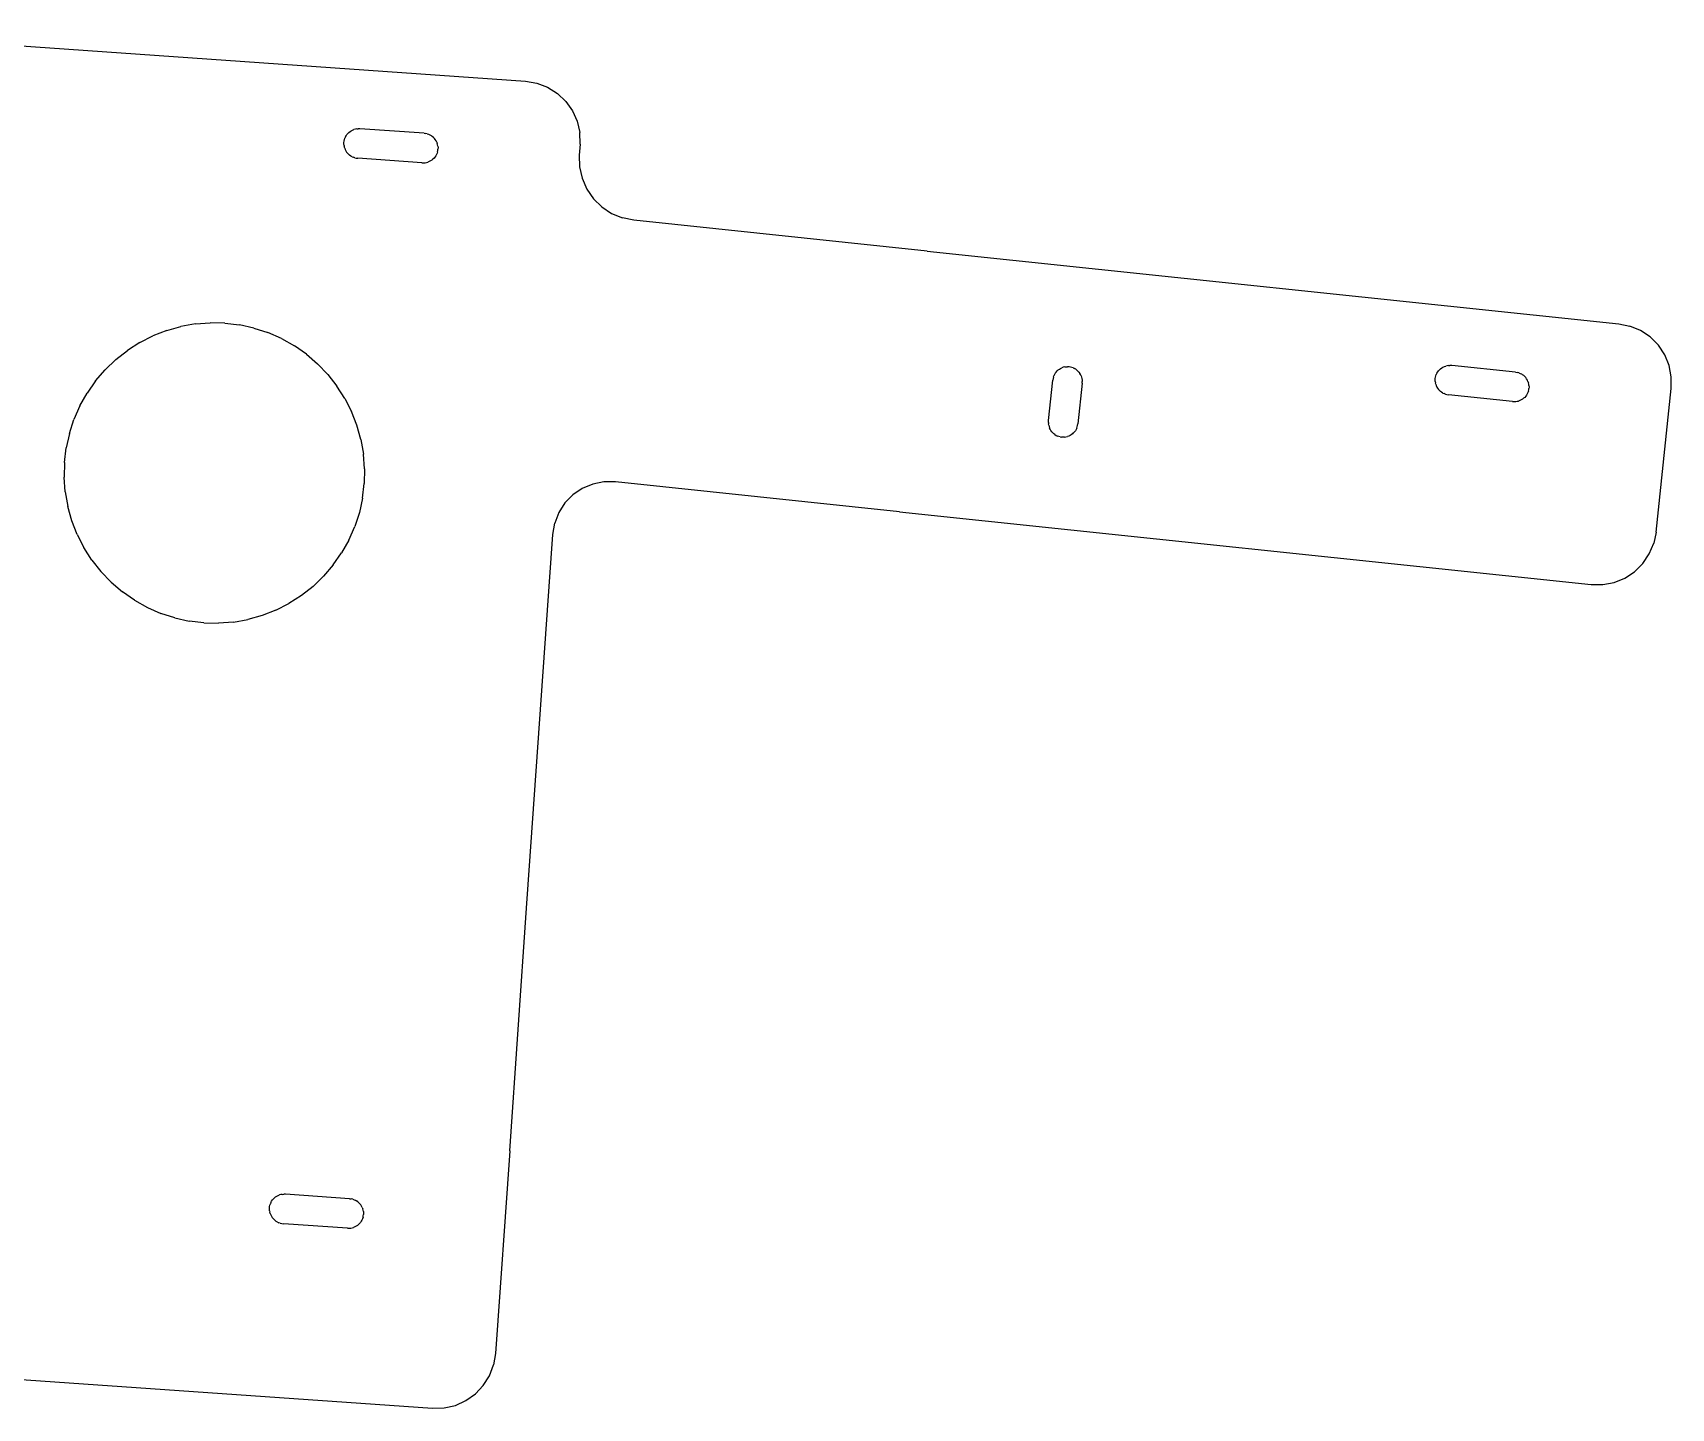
# Model space of a CAD drawing. Extents: x -45 to 62, y -37 to 20.
# Drawn here: x 34.19 to 61.99, y -26.92 to -3.57 of the extents above; entities that cross this region are included whole.
import ezdxf

# ---------------------------------------------------------------- set-up
doc = ezdxf.new("R2010")
doc.units = 0

msp = doc.modelspace()

# ---------------------------------------------------------------- linework, layer by layer
for p, q in [((30.775, -3.574, 0), (42.546, -4.397, 0)), ((42.546, -4.397, 0), (42.739, -4.43, 0)), ((42.739, -4.43, 0), (42.923, -4.5, 0)), ((42.923, -4.5, 0), (43.089, -4.604, 0)), ((43.089, -4.604, 0), (43.231, -4.739, 0)), ((43.231, -4.739, 0), (43.345, -4.898, 0)), ((43.345, -4.898, 0), (43.425, -5.077, 0)), ((39.535, -5.283, 0), (39.553, -5.266, 0)), ((39.553, -5.266, 0), (39.572, -5.25, 0)), ((39.572, -5.25, 0), (39.593, -5.237, 0)), ((39.593, -5.237, 0), (39.615, -5.226, 0)), ((39.615, -5.226, 0), (39.637, -5.217, 0)), ((39.661, -5.211, 0), (39.637, -5.217, 0)), ((39.685, -5.206, 0), (39.661, -5.211, 0)), ((39.685, -5.206, 0), (39.71, -5.204, 0)), ((39.739, -5.205, 0), (39.71, -5.204, 0)), ((40.827, -5.281, 0), (39.739, -5.205, 0)), ((40.827, -5.281, 0), (40.856, -5.285, 0)), ((43.425, -5.077, 0), (43.468, -5.268, 0)), ((43.474, -5.464, 0), (43.468, -5.268, 0)), ((39.467, -5.461, 0), (39.468, -5.437, 0)), ((39.469, -5.486, 0), (39.467, -5.461, 0)), ((39.468, -5.437, 0), (39.47, -5.412, 0)), ((39.469, -5.486, 0), (39.473, -5.51, 0)), ((39.47, -5.412, 0), (39.476, -5.388, 0)), ((39.48, -5.533, 0), (39.473, -5.51, 0)), ((39.476, -5.388, 0), (39.483, -5.365, 0)), ((39.48, -5.533, 0), (39.489, -5.556, 0)), ((39.493, -5.343, 0), (39.483, -5.365, 0)), ((39.489, -5.556, 0), (39.5, -5.578, 0)), ((39.493, -5.343, 0), (39.505, -5.321, 0)), ((39.505, -5.321, 0), (39.519, -5.301, 0)), ((39.519, -5.301, 0), (39.535, -5.283, 0)), ((40.88, -5.29, 0), (40.856, -5.285, 0)), ((40.88, -5.29, 0), (40.903, -5.297, 0)), ((40.903, -5.297, 0), (40.925, -5.307, 0)), ((40.925, -5.307, 0), (40.947, -5.319, 0)), ((40.967, -5.333, 0), (40.947, -5.319, 0)), ((40.986, -5.349, 0), (40.967, -5.333, 0)), ((40.986, -5.349, 0), (41.003, -5.367, 0)), ((41.018, -5.386, 0), (41.003, -5.367, 0)), ((41.031, -5.407, 0), (41.018, -5.386, 0)), ((41.042, -5.429, 0), (41.031, -5.407, 0)), ((41.042, -5.429, 0), (41.051, -5.452, 0)), ((41.057, -5.475, 0), (41.051, -5.452, 0)), ((41.062, -5.499, 0), (41.057, -5.475, 0)), ((41.06, -5.573, 0), (41.063, -5.548, 0)), ((41.062, -5.499, 0), (41.064, -5.524, 0)), ((41.064, -5.524, 0), (41.063, -5.548, 0)), ((43.474, -5.464, 0), (43.461, -5.654, 0)), ((39.5, -5.578, 0), (39.513, -5.599, 0)), ((39.513, -5.599, 0), (39.528, -5.618, 0)), ((39.528, -5.618, 0), (39.545, -5.636, 0)), ((39.545, -5.636, 0), (39.564, -5.652, 0)), ((39.584, -5.666, 0), (39.564, -5.652, 0)), ((39.605, -5.678, 0), (39.584, -5.666, 0)), ((39.605, -5.678, 0), (39.628, -5.687, 0)), ((39.651, -5.695, 0), (39.628, -5.687, 0)), ((39.651, -5.695, 0), (39.675, -5.7, 0)), ((39.675, -5.7, 0), (39.704, -5.704, 0)), ((40.792, -5.78, 0), (39.704, -5.704, 0)), ((40.792, -5.78, 0), (40.821, -5.78, 0)), ((40.821, -5.78, 0), (40.846, -5.779, 0)), ((40.846, -5.779, 0), (40.87, -5.774, 0)), ((40.87, -5.774, 0), (40.893, -5.768, 0)), ((40.916, -5.759, 0), (40.893, -5.768, 0)), ((40.938, -5.748, 0), (40.916, -5.759, 0)), ((40.959, -5.734, 0), (40.938, -5.748, 0)), ((40.978, -5.719, 0), (40.959, -5.734, 0)), ((40.996, -5.702, 0), (40.978, -5.719, 0)), ((41.011, -5.684, 0), (40.996, -5.702, 0)), ((41.026, -5.664, 0), (41.011, -5.684, 0)), ((41.038, -5.642, 0), (41.026, -5.664, 0)), ((41.047, -5.62, 0), (41.038, -5.642, 0)), ((41.055, -5.596, 0), (41.047, -5.62, 0)), ((41.055, -5.596, 0), (41.06, -5.573, 0)), ((43.461, -5.654, 0), (43.466, -5.851, 0)), ((43.466, -5.851, 0), (43.51, -6.044, 0)), ((43.51, -6.044, 0), (43.59, -6.226, 0)), ((43.59, -6.226, 0), (43.703, -6.39, 0)), ((43.703, -6.39, 0), (43.845, -6.53, 0)), ((43.845, -6.53, 0), (44.01, -6.64, 0)), ((44.01, -6.64, 0), (44.193, -6.717, 0)), ((44.385, -6.756, 0), (44.193, -6.717, 0)), ((49.361, -7.279, 0), (44.385, -6.756, 0)), ((49.361, -7.279, 0), (61.096, -8.512, 0)), ((36.46, -8.627, 0), (36.701, -8.559, 0)), ((36.948, -8.516, 0), (36.701, -8.559, 0)), ((36.948, -8.516, 0), (37.197, -8.496, 0)), ((37.447, -8.502, 0), (37.197, -8.496, 0)), ((37.447, -8.502, 0), (37.696, -8.531, 0)), ((37.94, -8.585, 0), (37.696, -8.531, 0)), ((37.94, -8.585, 0), (38.178, -8.663, 0)), ((61.096, -8.512, 0), (61.288, -8.551, 0)), ((61.469, -8.627, 0), (61.288, -8.551, 0)), ((36.004, -8.831, 0), (35.793, -8.966, 0)), ((36.004, -8.831, 0), (36.227, -8.718, 0)), ((36.46, -8.627, 0), (36.227, -8.718, 0)), ((38.407, -8.763, 0), (38.178, -8.663, 0)), ((38.407, -8.763, 0), (38.626, -8.886, 0)), ((38.831, -9.029, 0), (38.626, -8.886, 0)), ((61.631, -8.737, 0), (61.469, -8.627, 0)), ((61.769, -8.877, 0), (61.631, -8.737, 0)), ((61.877, -9.041, 0), (61.769, -8.877, 0)), ((35.416, -9.294, 0), (35.597, -9.121, 0)), ((35.597, -9.121, 0), (35.793, -8.966, 0)), ((38.831, -9.029, 0), (39.021, -9.192, 0)), ((61.951, -9.222, 0), (61.877, -9.041, 0)), ((35.253, -9.484, 0), (35.416, -9.294, 0)), ((39.021, -9.192, 0), (39.194, -9.372, 0)), ((39.194, -9.372, 0), (39.349, -9.569, 0)), ((51.499, -9.441, 0), (51.495, -9.47, 0)), ((51.505, -9.418, 0), (51.499, -9.441, 0)), ((51.505, -9.418, 0), (51.514, -9.394, 0)), ((51.524, -9.372, 0), (51.514, -9.394, 0)), ((51.537, -9.351, 0), (51.524, -9.372, 0)), ((51.537, -9.351, 0), (51.552, -9.332, 0)), ((51.552, -9.332, 0), (51.568, -9.314, 0)), ((51.587, -9.297, 0), (51.568, -9.314, 0)), ((51.587, -9.297, 0), (51.607, -9.283, 0)), ((51.607, -9.283, 0), (51.628, -9.271, 0)), ((51.628, -9.271, 0), (51.65, -9.26, 0)), ((51.673, -9.252, 0), (51.65, -9.26, 0)), ((51.697, -9.246, 0), (51.673, -9.252, 0)), ((51.697, -9.246, 0), (51.721, -9.243, 0)), ((51.721, -9.243, 0), (51.746, -9.242, 0)), ((51.77, -9.243, 0), (51.746, -9.242, 0)), ((51.794, -9.247, 0), (51.77, -9.243, 0)), ((51.818, -9.253, 0), (51.794, -9.247, 0)), ((51.841, -9.261, 0), (51.818, -9.253, 0)), ((51.841, -9.261, 0), (51.863, -9.272, 0)), ((51.884, -9.285, 0), (51.863, -9.272, 0)), ((51.884, -9.285, 0), (51.904, -9.3, 0)), ((51.922, -9.316, 0), (51.904, -9.3, 0)), ((51.922, -9.316, 0), (51.938, -9.334, 0)), ((51.938, -9.334, 0), (51.952, -9.354, 0)), ((51.965, -9.375, 0), (51.952, -9.354, 0)), ((51.975, -9.397, 0), (51.965, -9.375, 0)), ((51.975, -9.397, 0), (51.983, -9.421, 0)), ((51.983, -9.421, 0), (51.989, -9.444, 0)), ((51.989, -9.444, 0), (51.993, -9.469, 0)), ((57.982, -9.468, 0), (57.983, -9.443, 0)), ((57.983, -9.443, 0), (57.987, -9.419, 0)), ((57.987, -9.419, 0), (57.993, -9.395, 0)), ((57.993, -9.395, 0), (58.002, -9.372, 0)), ((58.012, -9.35, 0), (58.002, -9.372, 0)), ((58.012, -9.35, 0), (58.025, -9.329, 0)), ((58.025, -9.329, 0), (58.04, -9.31, 0)), ((58.04, -9.31, 0), (58.056, -9.292, 0)), ((58.056, -9.292, 0), (58.075, -9.275, 0)), ((58.075, -9.275, 0), (58.094, -9.261, 0)), ((58.094, -9.261, 0), (58.115, -9.248, 0)), ((58.115, -9.248, 0), (58.138, -9.238, 0)), ((58.138, -9.238, 0), (58.161, -9.23, 0)), ((58.185, -9.224, 0), (58.161, -9.23, 0)), ((58.209, -9.221, 0), (58.185, -9.224, 0)), ((58.209, -9.221, 0), (58.233, -9.22, 0)), ((58.263, -9.221, 0), (58.233, -9.22, 0)), ((59.347, -9.335, 0), (58.263, -9.221, 0)), ((59.347, -9.335, 0), (59.376, -9.34, 0)), ((59.4, -9.346, 0), (59.376, -9.34, 0)), ((59.4, -9.346, 0), (59.423, -9.354, 0)), ((59.423, -9.354, 0), (59.445, -9.365, 0)), ((59.445, -9.365, 0), (59.466, -9.377, 0)), ((59.485, -9.392, 0), (59.466, -9.377, 0)), ((59.503, -9.409, 0), (59.485, -9.392, 0)), ((59.503, -9.409, 0), (59.52, -9.427, 0)), ((59.534, -9.447, 0), (59.52, -9.427, 0)), ((59.547, -9.468, 0), (59.534, -9.447, 0)), ((61.988, -9.415, 0), (61.951, -9.222, 0)), ((61.986, -9.611, 0), (61.988, -9.415, 0)), ((34.988, -9.908, 0), (35.11, -9.689, 0)), ((35.253, -9.484, 0), (35.11, -9.689, 0)), ((39.484, -9.78, 0), (39.349, -9.569, 0)), ((51.423, -10.157, 0), (51.495, -9.47, 0)), ((51.992, -9.523, 0), (51.92, -10.209, 0)), ((51.992, -9.523, 0), (51.994, -9.493, 0)), ((51.993, -9.469, 0), (51.994, -9.493, 0)), ((57.983, -9.492, 0), (57.982, -9.468, 0)), ((57.983, -9.492, 0), (57.986, -9.516, 0)), ((57.992, -9.54, 0), (57.986, -9.516, 0)), ((57.992, -9.54, 0), (58, -9.563, 0)), ((58, -9.563, 0), (58.011, -9.586, 0)), ((58.011, -9.586, 0), (58.023, -9.607, 0)), ((58.023, -9.607, 0), (58.038, -9.626, 0)), ((58.038, -9.626, 0), (58.054, -9.645, 0)), ((58.054, -9.645, 0), (58.072, -9.661, 0)), ((58.092, -9.676, 0), (58.072, -9.661, 0)), ((58.113, -9.689, 0), (58.092, -9.676, 0)), ((58.113, -9.689, 0), (58.135, -9.699, 0)), ((58.158, -9.708, 0), (58.135, -9.699, 0)), ((58.158, -9.708, 0), (58.181, -9.714, 0)), ((58.181, -9.714, 0), (58.211, -9.718, 0)), ((59.295, -9.832, 0), (58.211, -9.718, 0)), ((59.532, -9.724, 0), (59.518, -9.744, 0)), ((59.545, -9.703, 0), (59.532, -9.724, 0)), ((59.556, -9.681, 0), (59.545, -9.703, 0)), ((59.557, -9.49, 0), (59.547, -9.468, 0)), ((59.564, -9.658, 0), (59.556, -9.681, 0)), ((59.557, -9.49, 0), (59.565, -9.513, 0)), ((59.564, -9.658, 0), (59.57, -9.635, 0)), ((59.571, -9.537, 0), (59.565, -9.513, 0)), ((59.57, -9.635, 0), (59.574, -9.61, 0)), ((59.574, -9.561, 0), (59.571, -9.537, 0)), ((59.574, -9.561, 0), (59.575, -9.586, 0)), ((59.575, -9.586, 0), (59.574, -9.61, 0)), ((61.73, -12.047, 0), (61.986, -9.611, 0)), ((34.988, -9.908, 0), (34.887, -10.137, 0)), ((39.484, -9.78, 0), (39.597, -10.003, 0)), ((39.688, -10.236, 0), (39.597, -10.003, 0)), ((59.295, -9.832, 0), (59.324, -9.834, 0)), ((59.324, -9.834, 0), (59.349, -9.833, 0)), ((59.349, -9.833, 0), (59.373, -9.829, 0)), ((59.373, -9.829, 0), (59.397, -9.824, 0)), ((59.42, -9.816, 0), (59.397, -9.824, 0)), ((59.442, -9.805, 0), (59.42, -9.816, 0)), ((59.463, -9.793, 0), (59.442, -9.805, 0)), ((59.483, -9.778, 0), (59.463, -9.793, 0)), ((59.501, -9.762, 0), (59.483, -9.778, 0)), ((59.518, -9.744, 0), (59.501, -9.762, 0)), ((34.809, -10.375, 0), (34.887, -10.137, 0)), ((39.756, -10.477, 0), (39.688, -10.236, 0)), ((51.421, -10.186, 0), (51.423, -10.157, 0)), ((51.421, -10.186, 0), (51.422, -10.211, 0)), ((51.426, -10.235, 0), (51.422, -10.211, 0)), ((51.426, -10.235, 0), (51.431, -10.259, 0)), ((51.431, -10.259, 0), (51.439, -10.282, 0)), ((51.45, -10.304, 0), (51.439, -10.282, 0)), ((51.901, -10.285, 0), (51.89, -10.307, 0)), ((51.901, -10.285, 0), (51.909, -10.262, 0)), ((51.909, -10.262, 0), (51.915, -10.238, 0)), ((51.915, -10.238, 0), (51.92, -10.209, 0)), ((34.809, -10.375, 0), (34.756, -10.619, 0)), ((39.756, -10.477, 0), (39.799, -10.723, 0)), ((51.462, -10.325, 0), (51.45, -10.304, 0)), ((51.477, -10.345, 0), (51.462, -10.325, 0)), ((51.477, -10.345, 0), (51.493, -10.363, 0)), ((51.493, -10.363, 0), (51.511, -10.38, 0)), ((51.531, -10.394, 0), (51.511, -10.38, 0)), ((51.531, -10.394, 0), (51.552, -10.407, 0)), ((51.552, -10.407, 0), (51.574, -10.418, 0)), ((51.597, -10.426, 0), (51.574, -10.418, 0)), ((51.62, -10.432, 0), (51.597, -10.426, 0)), ((51.62, -10.432, 0), (51.645, -10.436, 0)), ((51.669, -10.437, 0), (51.645, -10.436, 0)), ((51.694, -10.436, 0), (51.669, -10.437, 0)), ((51.694, -10.436, 0), (51.718, -10.433, 0)), ((51.718, -10.433, 0), (51.742, -10.427, 0)), ((51.765, -10.419, 0), (51.742, -10.427, 0)), ((51.787, -10.409, 0), (51.765, -10.419, 0)), ((51.808, -10.396, 0), (51.787, -10.409, 0)), ((51.828, -10.382, 0), (51.808, -10.396, 0)), ((51.832, -10.378, 0), (51.828, -10.382, 0)), ((51.832, -10.378, 0), (51.846, -10.365, 0)), ((51.863, -10.347, 0), (51.846, -10.365, 0)), ((51.878, -10.328, 0), (51.863, -10.347, 0)), ((51.89, -10.307, 0), (51.878, -10.328, 0)), ((34.726, -10.868, 0), (34.756, -10.619, 0)), ((39.819, -10.973, 0), (39.799, -10.723, 0)), ((34.726, -10.868, 0), (34.721, -11.118, 0)), ((34.74, -11.367, 0), (34.721, -11.118, 0)), ((39.819, -10.973, 0), (39.813, -11.223, 0)), ((34.74, -11.367, 0), (34.784, -11.614, 0)), ((39.784, -11.472, 0), (39.813, -11.223, 0)), ((43.511, -11.308, 0), (43.351, -11.416, 0)), ((43.689, -11.234, 0), (43.511, -11.308, 0)), ((43.88, -11.197, 0), (43.689, -11.234, 0)), ((44.075, -11.198, 0), (43.88, -11.197, 0)), ((48.896, -11.704, 0), (44.075, -11.198, 0)), ((34.851, -11.855, 0), (34.784, -11.614, 0)), ((39.784, -11.472, 0), (39.73, -11.716, 0)), ((43.217, -11.554, 0), (43.113, -11.717, 0)), ((43.351, -11.416, 0), (43.217, -11.554, 0)), ((34.942, -12.088, 0), (34.851, -11.855, 0)), ((39.73, -11.716, 0), (39.652, -11.954, 0)), ((43.011, -12.091, 0), (43.043, -11.898, 0)), ((43.113, -11.717, 0), (43.043, -11.898, 0)), ((48.896, -11.704, 0), (60.631, -12.937, 0)), ((34.942, -12.088, 0), (35.056, -12.311, 0)), ((39.552, -12.183, 0), (39.429, -12.401, 0)), ((39.552, -12.183, 0), (39.652, -11.954, 0)), ((42.567, -18.433, 0), (43.011, -12.091, 0)), ((61.73, -12.047, 0), (61.691, -12.239, 0)), ((35.19, -12.522, 0), (35.056, -12.311, 0)), ((39.286, -12.606, 0), (39.429, -12.401, 0)), ((61.505, -12.582, 0), (61.615, -12.42, 0)), ((61.615, -12.42, 0), (61.691, -12.239, 0)), ((35.19, -12.522, 0), (35.345, -12.718, 0)), ((35.345, -12.718, 0), (35.518, -12.899, 0)), ((39.286, -12.606, 0), (39.123, -12.797, 0)), ((61.201, -12.828, 0), (61.365, -12.72, 0)), ((61.365, -12.72, 0), (61.505, -12.582, 0)), ((35.518, -12.899, 0), (35.709, -13.062, 0)), ((35.914, -13.205, 0), (35.709, -13.062, 0)), ((38.943, -12.97, 0), (38.746, -13.125, 0)), ((38.943, -12.97, 0), (39.123, -12.797, 0)), ((60.631, -12.937, 0), (60.827, -12.939, 0)), ((60.827, -12.939, 0), (61.02, -12.902, 0)), ((61.02, -12.902, 0), (61.201, -12.828, 0)), ((35.914, -13.205, 0), (36.132, -13.327, 0)), ((36.132, -13.327, 0), (36.361, -13.428, 0)), ((38.312, -13.373, 0), (38.535, -13.259, 0)), ((38.746, -13.125, 0), (38.535, -13.259, 0)), ((36.599, -13.506, 0), (36.361, -13.428, 0)), ((36.599, -13.506, 0), (36.843, -13.559, 0)), ((37.092, -13.589, 0), (36.843, -13.559, 0)), ((37.092, -13.589, 0), (37.342, -13.594, 0)), ((37.592, -13.575, 0), (37.342, -13.594, 0)), ((37.592, -13.575, 0), (37.838, -13.531, 0)), ((38.079, -13.464, 0), (37.838, -13.531, 0)), ((38.312, -13.373, 0), (38.079, -13.464, 0)), ((42.28, -22.548, 0), (42.567, -18.433, 0)), ((42.28, -22.548, 0), (42.039, -25.989, 0)), ((38.271, -23.363, 0), (38.289, -23.346, 0)), ((38.289, -23.346, 0), (38.308, -23.331, 0)), ((38.308, -23.331, 0), (38.329, -23.318, 0)), ((38.329, -23.318, 0), (38.351, -23.307, 0)), ((38.351, -23.307, 0), (38.374, -23.298, 0)), ((38.397, -23.291, 0), (38.374, -23.298, 0)), ((38.421, -23.287, 0), (38.397, -23.291, 0)), ((38.421, -23.287, 0), (38.446, -23.285, 0)), ((38.475, -23.286, 0), (38.446, -23.285, 0)), ((39.563, -23.362, 0), (38.475, -23.286, 0)), ((38.203, -23.542, 0), (38.204, -23.517, 0)), ((38.205, -23.566, 0), (38.203, -23.542, 0)), ((38.204, -23.517, 0), (38.207, -23.493, 0)), ((38.205, -23.566, 0), (38.209, -23.59, 0)), ((38.207, -23.493, 0), (38.212, -23.469, 0)), ((38.216, -23.614, 0), (38.209, -23.59, 0)), ((38.212, -23.469, 0), (38.219, -23.446, 0)), ((38.216, -23.614, 0), (38.225, -23.637, 0)), ((38.229, -23.423, 0), (38.219, -23.446, 0)), ((38.229, -23.423, 0), (38.241, -23.402, 0)), ((38.241, -23.402, 0), (38.255, -23.382, 0)), ((38.255, -23.382, 0), (38.271, -23.363, 0)), ((39.563, -23.362, 0), (39.592, -23.365, 0)), ((39.616, -23.371, 0), (39.592, -23.365, 0)), ((39.616, -23.371, 0), (39.639, -23.378, 0)), ((39.639, -23.378, 0), (39.662, -23.388, 0)), ((39.662, -23.388, 0), (39.683, -23.4, 0)), ((39.703, -23.414, 0), (39.683, -23.4, 0)), ((39.722, -23.43, 0), (39.703, -23.414, 0)), ((39.722, -23.43, 0), (39.739, -23.448, 0)), ((39.754, -23.467, 0), (39.739, -23.448, 0)), ((39.767, -23.488, 0), (39.754, -23.467, 0)), ((39.778, -23.509, 0), (39.767, -23.488, 0)), ((39.778, -23.509, 0), (39.787, -23.532, 0)), ((39.794, -23.556, 0), (39.787, -23.532, 0)), ((39.798, -23.58, 0), (39.794, -23.556, 0)), ((39.796, -23.653, 0), (39.799, -23.629, 0)), ((39.798, -23.58, 0), (39.8, -23.604, 0)), ((39.8, -23.604, 0), (39.799, -23.629, 0)), ((38.225, -23.637, 0), (38.236, -23.659, 0)), ((38.236, -23.659, 0), (38.249, -23.679, 0)), ((38.249, -23.679, 0), (38.264, -23.699, 0)), ((38.264, -23.699, 0), (38.281, -23.716, 0)), ((38.281, -23.716, 0), (38.3, -23.732, 0)), ((38.32, -23.746, 0), (38.3, -23.732, 0)), ((38.341, -23.758, 0), (38.32, -23.746, 0)), ((38.341, -23.758, 0), (38.364, -23.768, 0)), ((38.387, -23.776, 0), (38.364, -23.768, 0)), ((38.387, -23.776, 0), (38.411, -23.781, 0)), ((38.411, -23.781, 0), (38.44, -23.785, 0)), ((39.528, -23.861, 0), (38.44, -23.785, 0)), ((39.528, -23.861, 0), (39.557, -23.861, 0)), ((39.557, -23.861, 0), (39.582, -23.859, 0)), ((39.582, -23.859, 0), (39.606, -23.855, 0)), ((39.606, -23.855, 0), (39.629, -23.848, 0)), ((39.652, -23.839, 0), (39.629, -23.848, 0)), ((39.674, -23.828, 0), (39.652, -23.839, 0)), ((39.695, -23.815, 0), (39.674, -23.828, 0)), ((39.714, -23.8, 0), (39.695, -23.815, 0)), ((39.732, -23.783, 0), (39.714, -23.8, 0)), ((39.748, -23.764, 0), (39.732, -23.783, 0)), ((39.762, -23.744, 0), (39.748, -23.764, 0)), ((39.774, -23.723, 0), (39.762, -23.744, 0)), ((39.783, -23.7, 0), (39.774, -23.723, 0)), ((39.791, -23.677, 0), (39.783, -23.7, 0)), ((39.791, -23.677, 0), (39.796, -23.653, 0)), ((42.039, -25.989, 0), (42.006, -26.182, 0)), ((31.395, -26.248, 0), (40.972, -26.917, 0)), ((41.832, -26.532, 0), (41.937, -26.366, 0)), ((41.937, -26.366, 0), (42.006, -26.182, 0)), ((41.538, -26.788, 0), (41.698, -26.674, 0)), ((41.698, -26.674, 0), (41.832, -26.532, 0)), ((40.972, -26.917, 0), (41.168, -26.911, 0)), ((41.168, -26.911, 0), (41.359, -26.868, 0)), ((41.359, -26.868, 0), (41.538, -26.788, 0))]:
    msp.add_line(p, q)

doc.saveas('drawing.dxf')
